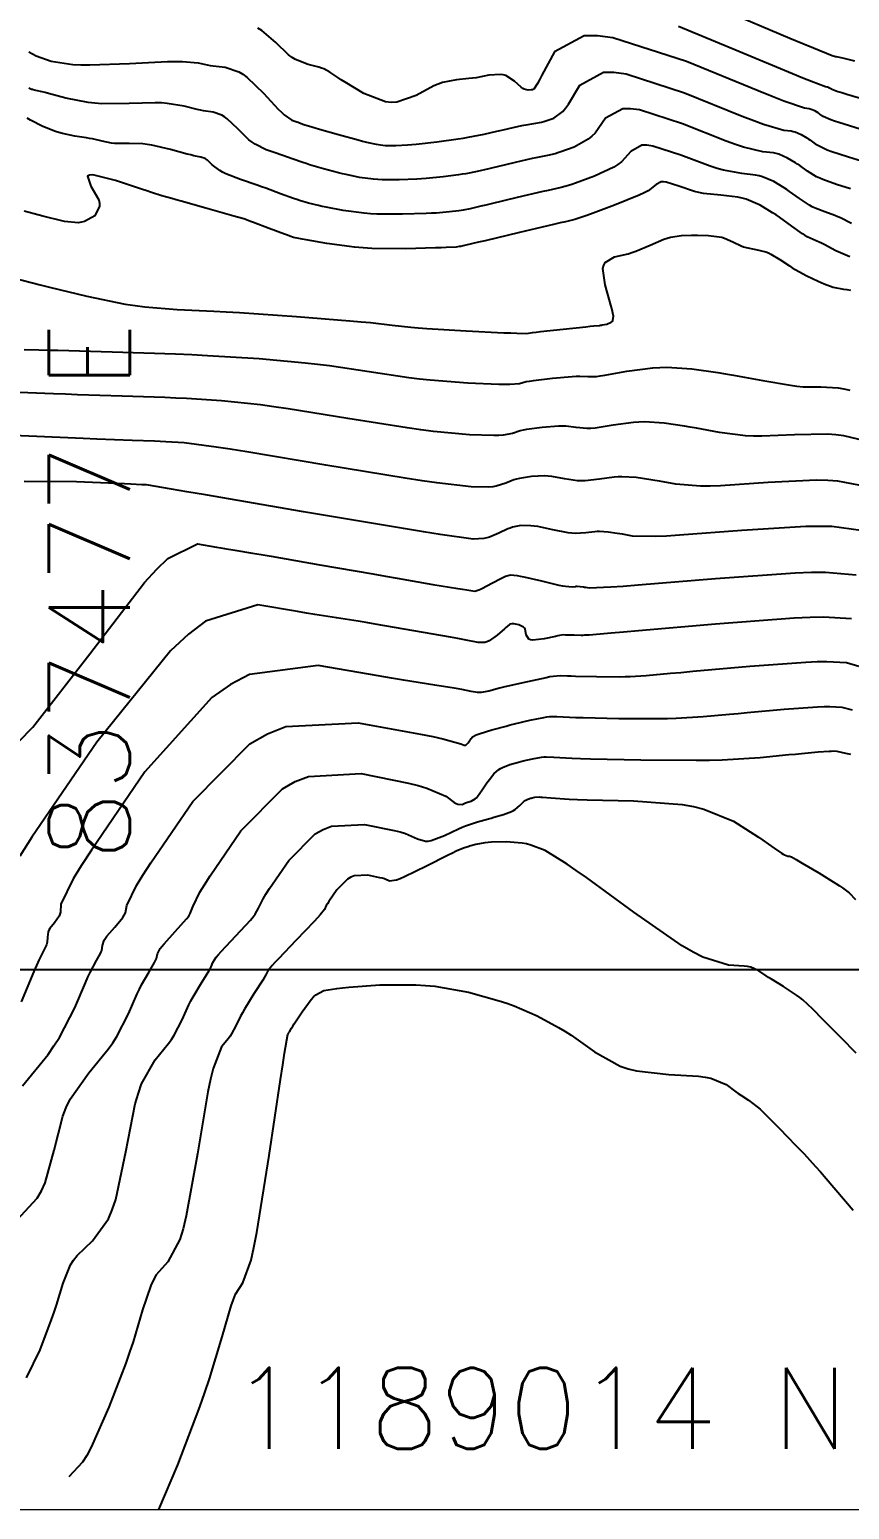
# Model space of a CAD drawing. Header units: metres. Extents: x 837117 to 838477, y 1189012 to 1191015.
# Drawn here: x 837480.3 to 837541.1, y 1189013.9 to 1189123.6 of the extents above; entities that cross this region are included whole.
import ezdxf

# ---------------------------------------------------------------- set-up
doc = ezdxf.new("R2010")
doc.units = ezdxf.units.M
doc.header["$LTSCALE"] = 0.3
doc.layers.add('COORD', color=7, linetype='Continuous', lineweight=20)
for name, color, linetype in [('COTAS 10', 1, 'Continuous'), ('COTAS INT', 252, 'Continuous'), ('MARCO IMP', 130, 'Continuous')]:
    doc.layers.add(name, color=color, linetype=linetype)
doc.styles.get("Standard").update_dxf_attribs({"font": 'simplex.shx'})

msp = doc.modelspace()

# ---------------------------------------------------------------- linework, layer by layer
at = {"layer": 'COORD'}
msp.add_line((837476.514, 1189013.872), (838476.514, 1189013.872), dxfattribs=at)
msp.add_lwpolyline([(837476.514, 1189013.872), (838476.514, 1189013.872), (838476.514, 1191013.872), (837476.514, 1191013.872)], close=True, dxfattribs=at)
at = {"layer": 'COTAS 10'}
for points, elevation in [([(837541.918, 1189116.179), (837540.336, 1189116.666), (837540.014, 1189116.774), (837539.742, 1189116.871), (837539.178, 1189117.125), (837538.94, 1189117.296), (837538.873, 1189117.341), (837538.807, 1189117.384), (837538.563, 1189117.53), (837538.297, 1189117.644), (837538.216, 1189117.667), (837538.132, 1189117.686), (837537.804, 1189117.724), (837536.25, 1189118.264), (837535.394, 1189118.6), (837534.352, 1189119.017), (837529.05, 1189121.195), (837523.59, 1189122.95), (837522.45, 1189123.1), (837521.47, 1189123.104), (837519.271, 1189121.906), (837518.333, 1189120.174), (837518.149, 1189119.841), (837517.997, 1189119.572), (837517.72, 1189119.132), (837517.619, 1189119.106), (837517.578, 1189119.098), (837517.532, 1189119.09), (837517.318, 1189119.058), (837517.008, 1189119.14), (837516.901, 1189119.204), (837516.785, 1189119.287), (837516.291, 1189119.733), (837515.662, 1189120.145), (837515.461, 1189120.205), (837515.248, 1189120.241), (837514.383, 1189120.179), (837513.442, 1189119.996), (837513.182, 1189119.957), (837512.922, 1189119.923), (837511.984, 1189119.842), (837510.958, 1189119.634), (837510.643, 1189119.52), (837510.314, 1189119.382), (837509.014, 1189118.681), (837507.574, 1189118.18), (837507.158, 1189118.168), (837506.733, 1189118.211), (837505.137, 1189118.825), (837503.746, 1189119.657), (837503.451, 1189119.838), (837503.196, 1189119.997), (837502.602, 1189120.395), (837502.15, 1189120.64), (837501.985, 1189120.704), (837501.802, 1189120.765), (837500.997, 1189120.972), (837500.07, 1189121.339), (837499.81, 1189121.503), (837499.55, 1189121.692), (837498.599, 1189122.6), (837497.576, 1189123.489), (837497.271, 1189123.668)], 1620), ([(837478.361, 1189105.358), (837480.461, 1189104.816), (837481.12, 1189104.651), (837481.813, 1189104.479), (837484.594, 1189103.805), (837487.444, 1189103.217), (837488.181, 1189103.1), (837488.894, 1189103.002), (837491.278, 1189102.813), (837493.996, 1189102.696), (837494.92, 1189102.643), (837495.918, 1189102.582), (837500.139, 1189102.29), (837504.09, 1189101.981), (837504.917, 1189101.909), (837505.629, 1189101.844), (837507.238, 1189101.658), (837508.6, 1189101.504), (837509.155, 1189101.459), (837509.788, 1189101.413), (837512.721, 1189101.237), (837515.495, 1189101.095), (837516.029, 1189101.071), (837516.462, 1189101.053), (837517.177, 1189101.041), (837517.627, 1189101.107), (837517.892, 1189101.139), (837518.218, 1189101.176), (837519.905, 1189101.357), (837521.585, 1189101.532), (837521.907, 1189101.565), (837522.166, 1189101.591), (837522.587, 1189101.631), (837522.682, 1189101.644), (837522.736, 1189101.654), (837522.803, 1189101.666), (837523.144, 1189101.732), (837523.474, 1189101.872), (837523.533, 1189101.93), (837523.578, 1189101.997), (837523.624, 1189102.311), (837523.502, 1189102.895), (837523.442, 1189103.132), (837523.37, 1189103.402), (837523.011, 1189104.65), (837522.854, 1189105.855), (837522.909, 1189106.098), (837523.006, 1189106.301), (837523.713, 1189106.71), (837524.715, 1189106.937), (837524.999, 1189107.027), (837525.285, 1189107.127), (837526.343, 1189107.586), (837527.354, 1189108.021), (837527.611, 1189108.107), (837527.857, 1189108.177), (837528.664, 1189108.306), (837529.424, 1189108.323), (837529.642, 1189108.324), (837529.862, 1189108.323), (837530.682, 1189108.303), (837531.469, 1189108.21), (837531.668, 1189108.163), (837531.86, 1189108.107), (837532.485, 1189107.826), (837533.095, 1189107.532), (837533.276, 1189107.467), (837533.463, 1189107.409), (837534.185, 1189107.258), (837534.921, 1189107.081), (837535.117, 1189107.006), (837535.31, 1189106.92), (837535.978, 1189106.516), (837536.676, 1189106.042), (837536.887, 1189105.912), (837537.107, 1189105.782), (837537.964, 1189105.317), (837538.817, 1189104.908), (837539.034, 1189104.813), (837539.242, 1189104.726), (837539.923, 1189104.48), (837540.675, 1189104.318), (837540.928, 1189104.284), (837541.2, 1189104.255)], 1630), ([(837479.553, 1189070.792), (837480.576, 1189071.856), (837484.81, 1189077.28), (837488.868, 1189082.584), (837489.78, 1189083.572), (837490.6, 1189084.352), (837492.798, 1189085.431), (837494.197, 1189085.19), (837494.513, 1189085.137), (837494.798, 1189085.09), (837495.571, 1189084.969), (837496.882, 1189084.756), (837497.507, 1189084.65), (837498.244, 1189084.523), (837501.852, 1189083.897), (837505.785, 1189083.212), (837506.728, 1189083.049), (837507.607, 1189082.897), (837510.253, 1189082.44), (837512.085, 1189082.131), (837512.451, 1189082.071), (837512.755, 1189082.022), (837513.344, 1189081.939), (837513.655, 1189082.023), (837513.785, 1189082.079), (837513.933, 1189082.149), (837514.626, 1189082.522), (837515.331, 1189082.903), (837515.488, 1189082.978), (837515.627, 1189083.04), (837515.99, 1189083.152), (837516.497, 1189083.098), (837516.726, 1189083.054), (837516.995, 1189082.998), (837518.289, 1189082.691), (837519.58, 1189082.388), (837519.847, 1189082.335), (837520.075, 1189082.294), (837520.572, 1189082.256), (837520.809, 1189082.289), (837520.875, 1189082.293), (837520.939, 1189082.294), (837521.17, 1189082.28), (837521.408, 1189082.246), (837521.478, 1189082.234), (837521.55, 1189082.222), (837521.821, 1189082.171), (837523.43, 1189082.245), (837524.346, 1189082.312), (837525.465, 1189082.399), (837531.202, 1189082.88), (837537.1, 1189083.295), (837538.319, 1189083.34), (837539.36, 1189083.355), (837541.625, 1189083.156)], 1640), ([(837480.116, 1189023.627), (837481.126, 1189025.71), (837481.977, 1189027.952), (837482.172, 1189028.502), (837482.348, 1189029.023), (837482.834, 1189030.65), (837483.391, 1189032.001), (837483.612, 1189032.347), (837483.862, 1189032.68), (837485.007, 1189033.785), (837486.198, 1189035.419), (837486.477, 1189036.086), (837486.734, 1189036.847), (837487.481, 1189040.372), (837488.183, 1189043.932), (837488.411, 1189044.716), (837488.654, 1189045.412), (837489.657, 1189047.193), (837490.631, 1189048.384), (837490.857, 1189048.708), (837491.064, 1189049.028), (837491.65, 1189050.162), (837492.152, 1189051.261), (837492.305, 1189051.56), (837492.465, 1189051.856), (837493.092, 1189052.905), (837493.626, 1189053.765), (837493.727, 1189053.942), (837493.808, 1189054.093), (837493.928, 1189054.416), (837494.181, 1189054.81), (837494.345, 1189055.004), (837494.551, 1189055.236), (837495.632, 1189056.384), (837496.712, 1189057.546), (837496.916, 1189057.786), (837497.078, 1189057.992), (837497.323, 1189058.443), (837497.652, 1189059.121), (837497.868, 1189059.469), (837498.138, 1189059.887), (837499.564, 1189061.978), (837501.506, 1189063.936), (837502.102, 1189064.27), (837502.723, 1189064.514), (837505.174, 1189064.644), (837507.368, 1189064.203), (837507.827, 1189064.088), (837508.221, 1189063.974), (837509.106, 1189063.587), (837509.694, 1189063.4), (837509.9, 1189063.413), (837510.125, 1189063.454), (837511.096, 1189063.834), (837512.138, 1189064.33), (837512.409, 1189064.444), (837512.672, 1189064.548), (837513.555, 1189064.839), (837514.356, 1189065.059), (837514.567, 1189065.119), (837514.773, 1189065.177), (837515.477, 1189065.383), (837516.074, 1189065.608), (837516.211, 1189065.678), (837516.338, 1189065.752), (837516.695, 1189066.05), (837516.957, 1189066.318), (837517.023, 1189066.374), (837517.087, 1189066.422), (837517.293, 1189066.529), (837517.487, 1189066.582), (837517.542, 1189066.596), (837517.598, 1189066.61), (837517.808, 1189066.66), (837518.12, 1189066.681), (837518.24, 1189066.677), (837518.375, 1189066.669), (837518.987, 1189066.604), (837520.356, 1189066.514), (837520.969, 1189066.49), (837521.684, 1189066.467), (837525.108, 1189066.386), (837528.733, 1189066.11), (837529.573, 1189065.963), (837530.343, 1189065.785), (837532.535, 1189064.89), (837534.049, 1189063.919), (837534.393, 1189063.693), (837534.703, 1189063.486), (837535.547, 1189062.895), (837536.085, 1189062.518), (837536.202, 1189062.447), (837536.305, 1189062.389), (837536.562, 1189062.297), (837536.706, 1189062.289), (837536.738, 1189062.285), (837536.766, 1189062.279), (837536.84, 1189062.248), (837537.179, 1189062.04), (837537.375, 1189061.923), (837537.615, 1189061.779), (837538.851, 1189061.046), (837540.125, 1189060.271), (837540.388, 1189060.102), (837540.613, 1189059.952), (837541.105, 1189059.573), (837541.583, 1189059.091)], 1650)]:
    msp.add_lwpolyline(points, dxfattribs=dict(at, elevation=elevation))
at = {"layer": 'COTAS INT'}
for points, elevation in [([(837541.529, 1189121.215), (837540.73, 1189121.414), (837540.279, 1189121.509), (837540.177, 1189121.532), (837540.085, 1189121.553), (837539.834, 1189121.617), (837538.472, 1189122.172), (837537.679, 1189122.503), (837536.707, 1189122.91), (837531.693, 1189125.023)], 1616), ([(837528.459, 1189123.816), (837532.917, 1189121.959), (837536.911, 1189120.307), (837537.681, 1189119.992), (837538.307, 1189119.738), (837539.356, 1189119.332), (837539.452, 1189119.321), (837539.477, 1189119.316), (837539.5, 1189119.309), (837539.578, 1189119.276), (837539.65, 1189119.233), (837539.67, 1189119.22), (837539.689, 1189119.207), (837539.759, 1189119.157), (837540.266, 1189118.982), (837540.561, 1189118.89), (837540.923, 1189118.78), (837542.79, 1189118.224)], 1618), ([(837480.303, 1189121.903), (837480.564, 1189121.753), (837480.838, 1189121.614), (837481.935, 1189121.208), (837483.543, 1189120.983), (837484.14, 1189120.958), (837484.803, 1189120.949), (837487.744, 1189121.051), (837490.576, 1189121.184), (837491.169, 1189121.194), (837491.68, 1189121.194), (837492.835, 1189121.097), (837493.518, 1189120.945), (837493.73, 1189120.909), (837493.952, 1189120.876), (837494.838, 1189120.78), (837495.853, 1189120.436), (837496.155, 1189120.248), (837496.468, 1189120.018), (837497.676, 1189118.85), (837498.773, 1189117.673), (837499.015, 1189117.437), (837499.231, 1189117.24), (837499.789, 1189116.854), (837500.16, 1189116.726), (837500.258, 1189116.692), (837500.354, 1189116.658), (837500.684, 1189116.537), (837501.271, 1189116.349), (837501.529, 1189116.272), (837501.829, 1189116.185), (837503.255, 1189115.779), (837504.713, 1189115.378), (837505.032, 1189115.294), (837505.314, 1189115.222), (837506.03, 1189115.058), (837506.544, 1189114.99), (837506.699, 1189114.978), (837506.86, 1189114.97), (837507.488, 1189114.965), (837508.358, 1189115.017), (837508.672, 1189115.045), (837509.017, 1189115.078), (837510.526, 1189115.244), (837512.108, 1189115.454), (837512.499, 1189115.514), (837512.869, 1189115.575), (837514.037, 1189115.805), (837514.997, 1189116.025), (837515.236, 1189116.081), (837515.464, 1189116.134), (837516.192, 1189116.305), (837516.827, 1189116.445), (837516.996, 1189116.478), (837517.163, 1189116.509), (837517.74, 1189116.602), (837518.307, 1189116.708), (837518.467, 1189116.747), (837518.628, 1189116.791), (837519.22, 1189116.986), (837519.881, 1189117.5), (837520.085, 1189117.744), (837520.299, 1189118.034), (837521.15, 1189119.447), (837522.894, 1189120.397), (837523.671, 1189120.394), (837524.576, 1189120.275), (837528.905, 1189118.883), (837533.172, 1189117.154), (837534.037, 1189116.822), (837534.765, 1189116.554), (837536.253, 1189116.116), (837536.812, 1189116.051), (837536.955, 1189116.018), (837537.093, 1189115.979), (837537.547, 1189115.785), (837537.963, 1189115.535), (837538.077, 1189115.461), (837538.191, 1189115.385), (837538.597, 1189115.093), (837539.217, 1189114.76), (837539.466, 1189114.658), (837539.748, 1189114.552), (837541.045, 1189114.134), (837542.352, 1189113.726)], 1622), ([(837541.197, 1189111.754), (837540.173, 1189112.088), (837539.161, 1189112.438), (837538.919, 1189112.542), (837538.693, 1189112.649), (837538.016, 1189113.061), (837537.442, 1189113.475), (837537.281, 1189113.582), (837537.12, 1189113.687), (837536.531, 1189114.04), (837535.889, 1189114.315), (837535.694, 1189114.37), (837535.492, 1189114.416), (837534.701, 1189114.507), (837533.279, 1189114.843), (837532.68, 1189115.044), (837531.991, 1189115.291), (837528.76, 1189116.572), (837525.561, 1189117.6), (837524.893, 1189117.688), (837524.319, 1189117.69), (837523.03, 1189116.988), (837522.266, 1189115.893), (837522.022, 1189115.648), (837521.765, 1189115.427), (837520.72, 1189114.84), (837519.727, 1189114.488), (837519.502, 1189114.416), (837519.299, 1189114.355), (837518.75, 1189114.227), (837518.133, 1189114.113), (837517.889, 1189114.061), (837517.612, 1189114), (837516.346, 1189113.707), (837515.015, 1189113.392), (837514.697, 1189113.318), (837514.401, 1189113.249), (837513.517, 1189113.044), (837512.682, 1189112.88), (837512.416, 1189112.836), (837512.137, 1189112.793), (837511.005, 1189112.643), (837509.758, 1189112.52), (837509.405, 1189112.493), (837509.049, 1189112.471), (837507.737, 1189112.417), (837506.479, 1189112.426), (837506.156, 1189112.443), (837505.845, 1189112.467), (837504.815, 1189112.603), (837503.823, 1189112.808), (837503.536, 1189112.874), (837503.244, 1189112.945), (837502.144, 1189113.236), (837501.098, 1189113.542), (837500.839, 1189113.622), (837500.594, 1189113.701), (837499.822, 1189113.968), (837499.11, 1189114.227), (837498.902, 1189114.301), (837498.691, 1189114.376), (837497.891, 1189114.651), (837497.064, 1189115.059), (837496.836, 1189115.217), (837496.607, 1189115.394), (837495.783, 1189116.195), (837495, 1189116.952), (837494.798, 1189117.101), (837494.602, 1189117.223), (837493.945, 1189117.445), (837493.242, 1189117.543), (837493.017, 1189117.587), (837492.78, 1189117.638), (837491.811, 1189117.882), (837490.544, 1189118.091), (837490.118, 1189118.12), (837489.659, 1189118.136), (837487.732, 1189118.087), (837485.709, 1189118.065), (837485.191, 1189118.098), (837484.691, 1189118.148), (837483.034, 1189118.469), (837481.756, 1189118.821), (837481.495, 1189118.891), (837481.274, 1189118.948), (837480.81, 1189119.053), (837480.607, 1189119.093), (837480.551, 1189119.109), (837480.495, 1189119.127), (837480.293, 1189119.21)], 1624), ([(837541.267, 1189109.189), (837540.469, 1189109.597), (837540.255, 1189109.693), (837540.043, 1189109.782), (837539.301, 1189110.043), (837538.574, 1189110.324), (837538.372, 1189110.426), (837538.169, 1189110.538), (837537.435, 1189111.029), (837536.693, 1189111.564), (837536.485, 1189111.703), (837536.276, 1189111.838), (837535.515, 1189112.295), (837534.685, 1189112.65), (837534.434, 1189112.721), (837534.172, 1189112.781), (837533.15, 1189112.899), (837531.794, 1189113.133), (837531.323, 1189113.265), (837530.811, 1189113.428), (837528.615, 1189114.26), (837526.547, 1189114.925), (837526.114, 1189114.982), (837525.743, 1189114.984), (837524.91, 1189114.53), (837524.232, 1189113.753), (837523.959, 1189113.551), (837523.649, 1189113.355), (837522.219, 1189112.694), (837520.825, 1189112.185), (837520.537, 1189112.085), (837520.292, 1189112.002), (837519.759, 1189111.852), (837519.104, 1189111.717), (837518.781, 1189111.644), (837518.397, 1189111.556), (837516.5, 1189111.11), (837514.565, 1189110.651), (837514.158, 1189110.555), (837513.806, 1189110.472), (837512.997, 1189110.283), (837512.494, 1189110.184), (837512.334, 1189110.157), (837512.166, 1189110.131), (837511.484, 1189110.041), (837510.498, 1189109.962), (837510.138, 1189109.942), (837509.74, 1189109.924), (837507.987, 1189109.869), (837506.097, 1189109.883), (837505.613, 1189109.909), (837505.146, 1189109.944), (837503.599, 1189110.148), (837502.332, 1189110.394), (837502.04, 1189110.454), (837501.775, 1189110.512), (837501.033, 1189110.693), (837500.367, 1189110.899), (837500.149, 1189110.972), (837499.917, 1189111.052), (837498.96, 1189111.398), (837497.865, 1189111.797), (837497.547, 1189111.91), (837497.222, 1189112.025), (837495.994, 1189112.448), (837494.897, 1189112.878), (837494.656, 1189112.997), (837494.441, 1189113.115), (837493.89, 1189113.54), (837493.533, 1189113.886), (837493.44, 1189113.954), (837493.351, 1189114.009), (837493.051, 1189114.111), (837492.532, 1189114.21), (837492.305, 1189114.265), (837492.041, 1189114.331), (837490.786, 1189114.667), (837489.408, 1189114.988), (837489.067, 1189115.045), (837488.743, 1189115.087), (837487.719, 1189115.123), (837486.859, 1189115.114), (837486.639, 1189115.128), (837486.426, 1189115.149), (837485.721, 1189115.286), (837485.013, 1189115.457), (837484.799, 1189115.499), (837484.576, 1189115.54), (837483.702, 1189115.672), (837482.776, 1189115.854), (837482.519, 1189115.927), (837482.263, 1189116.009), (837481.338, 1189116.387), (837480.415, 1189116.853), (837480.159, 1189116.991)], 1626), ([(837541.156, 1189106.705), (837540.123, 1189107.162), (837539.256, 1189107.629), (837539.063, 1189107.727), (837538.889, 1189107.811), (837538.428, 1189107.998), (837537.986, 1189108.21), (837537.824, 1189108.31), (837537.645, 1189108.427), (837536.854, 1189108.998), (837535.944, 1189109.653), (837535.689, 1189109.823), (837535.433, 1189109.989), (837534.499, 1189110.549), (837533.482, 1189110.985), (837533.173, 1189111.072), (837532.853, 1189111.145), (837531.598, 1189111.29), (837530.309, 1189111.422), (837529.966, 1189111.487), (837529.63, 1189111.565), (837528.47, 1189111.949), (837527.532, 1189112.25), (837527.336, 1189112.276), (837527.168, 1189112.277), (837526.79, 1189112.071), (837526.199, 1189111.613), (837525.896, 1189111.454), (837525.533, 1189111.282), (837523.719, 1189110.547), (837521.924, 1189109.882), (837521.573, 1189109.754), (837521.284, 1189109.65), (837520.769, 1189109.477), (837520.074, 1189109.32), (837519.673, 1189109.227), (837519.182, 1189109.111), (837516.654, 1189108.512), (837514.116, 1189107.91), (837513.618, 1189107.792), (837513.21, 1189107.695), (837512.478, 1189107.522), (837512.307, 1189107.488), (837512.252, 1189107.479), (837512.195, 1189107.47), (837511.963, 1189107.44), (837511.239, 1189107.403), (837510.871, 1189107.391), (837510.431, 1189107.378), (837508.236, 1189107.321), (837505.716, 1189107.34), (837505.07, 1189107.374), (837504.446, 1189107.421), (837502.383, 1189107.694), (837500.84, 1189107.98), (837500.545, 1189108.035), (837500.306, 1189108.079), (837499.922, 1189108.151), (837499.636, 1189108.257), (837499.459, 1189108.322), (837499.24, 1189108.404), (837498.097, 1189108.828), (837496.947, 1189109.256), (837496.723, 1189109.339), (837496.541, 1189109.407), (837496.223, 1189109.524), (837495.76, 1189109.658), (837495.486, 1189109.736), (837495.149, 1189109.833), (837493.404, 1189110.331), (837491.593, 1189110.846), (837491.214, 1189110.953), (837490.889, 1189111.044), (837490.157, 1189111.247), (837489.395, 1189111.484), (837489.05, 1189111.597), (837488.647, 1189111.731), (837486.711, 1189112.384), (837485.023, 1189112.799), (837484.778, 1189112.781), (837484.629, 1189112.707), (837484.892, 1189111.96), (837485.477, 1189110.942), (837485.53, 1189110.696), (837485.537, 1189110.466), (837485.172, 1189109.767), (837484.42, 1189109.338), (837484.184, 1189109.279), (837483.936, 1189109.244), (837482.938, 1189109.335), (837481.318, 1189109.742), (837480.677, 1189109.907), (837479.953, 1189110.096)], 1628), ([(837479.955, 1189099.858), (837481.035, 1189099.826), (837481.669, 1189099.809), (837482.448, 1189099.787), (837486.471, 1189099.678), (837491.164, 1189099.518), (837492.366, 1189099.465), (837493.525, 1189099.408), (837497.357, 1189099.169), (837500.783, 1189098.86), (837501.686, 1189098.759), (837502.569, 1189098.65), (837508.464, 1189097.772), (837509.252, 1189097.678), (837510.037, 1189097.594), (837512.845, 1189097.377), (837515.127, 1189097.281), (837515.58, 1189097.272), (837515.956, 1189097.272), (837516.666, 1189097.337), (837517.168, 1189097.466), (837517.411, 1189097.507), (837517.7, 1189097.549), (837519.122, 1189097.716), (837520.567, 1189097.845), (837520.871, 1189097.863), (837521.132, 1189097.872), (837521.727, 1189097.843), (837522.366, 1189097.853), (837522.655, 1189097.888), (837522.993, 1189097.937), (837524.618, 1189098.23), (837526.54, 1189098.494), (837527.066, 1189098.524), (837527.589, 1189098.536), (837529.452, 1189098.423), (837531.38, 1189098.146), (837531.944, 1189098.053), (837532.52, 1189097.954), (837534.71, 1189097.541), (837536.752, 1189097.193), (837537.236, 1189097.134), (837537.684, 1189097.092), (837539.006, 1189097.079), (837540.289, 1189097.008), (837540.713, 1189096.93), (837541.166, 1189096.826)], 1632), ([(837542.694, 1189092.97), (837540.715, 1189093.459), (837540.115, 1189093.532), (837539.492, 1189093.58), (837537.055, 1189093.529), (837534.629, 1189093.419), (837534.013, 1189093.429), (837533.422, 1189093.456), (837531.488, 1189093.699), (837529.777, 1189094.021), (837529.327, 1189094.099), (837528.887, 1189094.171), (837527.381, 1189094.387), (837525.926, 1189094.475), (837525.518, 1189094.466), (837525.108, 1189094.443), (837523.606, 1189094.237), (837522.264, 1189094.026), (837521.953, 1189094), (837521.67, 1189093.987), (837520.868, 1189094.055), (837520.098, 1189094.154), (837519.835, 1189094.16), (837519.55, 1189094.158), (837518.339, 1189094.075), (837517.182, 1189093.921), (837516.93, 1189093.874), (837516.708, 1189093.826), (837516.156, 1189093.633), (837515.45, 1189093.491), (837515.132, 1189093.474), (837514.759, 1189093.466), (837512.97, 1189093.518), (837510.285, 1189093.775), (837509.349, 1189093.896), (837508.328, 1189094.04), (837503.945, 1189094.742), (837499.509, 1189095.456), (837498.455, 1189095.608), (837497.477, 1189095.739), (837494.576, 1189096.048), (837491.982, 1189096.21), (837491.198, 1189096.248), (837490.384, 1189096.284), (837487.208, 1189096.393), (837483.896, 1189096.494), (837482.998, 1189096.526), (837482.108, 1189096.559), (837478.961, 1189096.693)], 1634), ([(837542.338, 1189089.699), (837540.263, 1189090.091), (837539.516, 1189090.135), (837538.694, 1189090.152), (837535.104, 1189089.98), (837531.574, 1189089.746), (837530.791, 1189089.723), (837530.091, 1189089.719), (837528.265, 1189089.856), (837527.035, 1189090.088), (837526.711, 1189090.144), (837526.394, 1189090.196), (837525.311, 1189090.351), (837524.264, 1189090.415), (837523.97, 1189090.408), (837523.675, 1189090.391), (837522.595, 1189090.243), (837521.534, 1189090.116), (837521.251, 1189090.111), (837520.973, 1189090.121), (837520.008, 1189090.267), (837519.064, 1189090.435), (837518.799, 1189090.458), (837518.532, 1189090.471), (837517.556, 1189090.434), (837516.664, 1189090.294), (837516.449, 1189090.242), (837516.249, 1189090.185), (837515.646, 1189089.93), (837514.945, 1189089.711), (837514.683, 1189089.675), (837514.391, 1189089.652), (837513.095, 1189089.658), (837510.534, 1189089.956), (837509.445, 1189090.115), (837508.192, 1189090.308), (837502.298, 1189091.284), (837496.449, 1189092.262), (837495.224, 1189092.457), (837494.171, 1189092.619), (837491.795, 1189092.927), (837490.439, 1189093.012), (837490.029, 1189093.032), (837489.604, 1189093.051), (837487.944, 1189093.107), (837485.344, 1189093.201), (837484.327, 1189093.243), (837483.181, 1189093.292), (837477.967, 1189093.529)], 1636), ([(837541.982, 1189086.428), (837539.811, 1189086.723), (837538.918, 1189086.738), (837537.897, 1189086.723), (837533.153, 1189086.43), (837528.519, 1189086.073), (837527.568, 1189086.018), (837526.761, 1189085.982), (837525.043, 1189086.014), (837524.292, 1189086.155), (837524.095, 1189086.189), (837523.901, 1189086.221), (837523.24, 1189086.316), (837522.602, 1189086.354), (837522.422, 1189086.35), (837522.242, 1189086.34), (837521.583, 1189086.25), (837520.805, 1189086.205), (837520.549, 1189086.223), (837520.277, 1189086.254), (837519.148, 1189086.479), (837518.029, 1189086.716), (837517.762, 1189086.756), (837517.514, 1189086.784), (837516.773, 1189086.793), (837516.145, 1189086.667), (837515.969, 1189086.61), (837515.79, 1189086.544), (837515.136, 1189086.226), (837514.439, 1189085.93), (837514.234, 1189085.877), (837514.023, 1189085.837), (837513.219, 1189085.799), (837510.782, 1189086.137), (837509.542, 1189086.334), (837508.057, 1189086.576), (837500.651, 1189087.826), (837493.388, 1189089.068), (837491.993, 1189089.306), (837490.865, 1189089.498), (837489.014, 1189089.806), (837488.897, 1189089.814), (837488.861, 1189089.816), (837488.824, 1189089.817), (837488.68, 1189089.822), (837487.844, 1189089.859), (837487.371, 1189089.88), (837486.793, 1189089.907), (837483.832, 1189090.044), (837479.953, 1189090.054)], 1638), ([(837541.269, 1189079.885), (837539.207, 1189080.013), (837538.209, 1189079.985), (837537.025, 1189079.929), (837531.203, 1189079.5), (837525.489, 1189079.004), (837524.373, 1189078.907), (837523.458, 1189078.828), (837521.837, 1189078.685), (837521.48, 1189078.663), (837521.363, 1189078.66), (837521.237, 1189078.658), (837520.718, 1189078.661), (837520.246, 1189078.671), (837520.149, 1189078.674), (837520.068, 1189078.677), (837519.901, 1189078.686), (837519.641, 1189078.647), (837519.502, 1189078.62), (837519.334, 1189078.584), (837518.484, 1189078.397), (837517.65, 1189078.301), (837517.491, 1189078.324), (837517.364, 1189078.368), (837517.166, 1189078.708), (837517.086, 1189079.113), (837517.032, 1189079.199), (837516.965, 1189079.274), (837516.609, 1189079.447), (837516.236, 1189079.513), (837516.158, 1189079.519), (837516.09, 1189079.519), (837515.938, 1189079.479), (837515.747, 1189079.309), (837515.655, 1189079.229), (837515.547, 1189079.135), (837515.015, 1189078.672), (837514.408, 1189078.248), (837514.252, 1189078.178), (837514.1, 1189078.128), (837513.597, 1189078.119), (837512.579, 1189078.33), (837512.103, 1189078.419), (837511.543, 1189078.522), (837508.822, 1189079.005), (837505.956, 1189079.498), (837505.306, 1189079.606), (837504.717, 1189079.703), (837503.109, 1189079.952), (837501.481, 1189080.205), (837500.881, 1189080.304), (837500.216, 1189080.416), (837497.272, 1189080.924), (837493.391, 1189079.72), (837492.134, 1189078.752), (837490.8, 1189077.51), (837485.324, 1189070.732), (837480.523, 1189063.692), (837479.614, 1189062.284)], 1642), ([(837541.826, 1189076.355), (837540.913, 1189076.613), (837539.444, 1189076.705), (837538.732, 1189076.685), (837537.888, 1189076.645), (837533.74, 1189076.339), (837529.513, 1189075.971), (837528.62, 1189075.892), (837527.848, 1189075.824), (837526.059, 1189075.66), (837524.881, 1189075.589), (837524.495, 1189075.578), (837524.082, 1189075.572), (837522.37, 1189075.582), (837520.81, 1189075.616), (837520.493, 1189075.625), (837520.225, 1189075.634), (837519.672, 1189075.666), (837519.162, 1189075.616), (837518.922, 1189075.574), (837518.638, 1189075.52), (837517.256, 1189075.222), (837515.804, 1189074.886), (837515.477, 1189074.808), (837515.183, 1189074.735), (837514.389, 1189074.527), (837513.833, 1189074.419), (837513.688, 1189074.411), (837513.547, 1189074.412), (837513.073, 1189074.492), (837512.39, 1189074.651), (837512.119, 1189074.701), (837511.811, 1189074.754), (837510.401, 1189074.97), (837508.074, 1189075.334), (837507.188, 1189075.48), (837506.197, 1189075.647), (837501.745, 1189076.416), (837496.648, 1189075.756), (837495.251, 1189075.022), (837493.859, 1189074.049), (837488.884, 1189068.544), (837484.927, 1189062.741), (837484.177, 1189061.58), (837483.578, 1189060.614), (837482.666, 1189058.733), (837482.633, 1189058.147), (837482.588, 1189057.996), (837482.529, 1189057.85), (837482.186, 1189057.362), (837481.837, 1189056.921), (837481.773, 1189056.804), (837481.724, 1189056.689), (837481.664, 1189056.293), (837481.648, 1189055.921), (837481.626, 1189055.82), (837481.596, 1189055.721), (837481.427, 1189055.374), (837481.032, 1189054.574), (837480.86, 1189054.189), (837480.662, 1189053.733), (837479.721, 1189051.497)], 1644), ([(837479.819, 1189045.277), (837481.715, 1189047.594), (837482.154, 1189048.223), (837482.556, 1189048.847), (837483.697, 1189051.052), (837484.492, 1189052.909), (837484.675, 1189053.312), (837484.843, 1189053.668), (837485.315, 1189054.551), (837485.606, 1189055.069), (837485.66, 1189055.194), (837485.701, 1189055.311), (837485.752, 1189055.668), (837485.876, 1189056.063), (837485.964, 1189056.204), (837486.075, 1189056.359), (837486.668, 1189057.036), (837487.256, 1189057.749), (837487.364, 1189057.926), (837487.448, 1189058.096), (837487.551, 1189058.637), (837488.269, 1189060.116), (837488.741, 1189060.877), (837489.33, 1189061.79), (837492.444, 1189066.355), (837496.685, 1189070.63), (837497.986, 1189071.359), (837499.342, 1189071.892), (837504.694, 1189072.176), (837509.338, 1189071.33), (837510.247, 1189071.151), (837510.993, 1189070.995), (837512.324, 1189070.629), (837512.568, 1189070.51), (837512.629, 1189070.509), (837512.686, 1189070.522), (837512.866, 1189070.688), (837513.012, 1189070.914), (837513.047, 1189070.965), (837513.079, 1189071.012), (837513.179, 1189071.141), (837513.45, 1189071.277), (837513.591, 1189071.329), (837513.761, 1189071.387), (837514.61, 1189071.646), (837515.674, 1189071.938), (837515.979, 1189072.017), (837516.288, 1189072.095), (837517.44, 1189072.368), (837518.465, 1189072.573), (837518.694, 1189072.608), (837518.9, 1189072.633), (837519.444, 1189072.645), (837520.382, 1189072.592), (837520.836, 1189072.577), (837521.375, 1189072.561), (837524.022, 1189072.503), (837526.926, 1189072.486), (837527.627, 1189072.497), (837528.283, 1189072.515), (837530.28, 1189072.636), (837532.237, 1189072.82), (837532.868, 1189072.877), (837533.538, 1189072.937), (837536.276, 1189073.178), (837538.752, 1189073.361), (837539.255, 1189073.384), (837539.68, 1189073.396), (837540.557, 1189073.342), (837541.336, 1189073.142)], 1646), ([(837479.429, 1189035.342), (837480.912, 1189036.952), (837481.229, 1189037.492), (837481.506, 1189038.073), (837482.166, 1189040.51), (837482.801, 1189043.032), (837483.061, 1189043.667), (837483.359, 1189044.274), (837484.738, 1189046.235), (837486.173, 1189047.989), (837486.506, 1189048.465), (837486.81, 1189048.937), (837487.674, 1189050.607), (837488.322, 1189052.085), (837488.49, 1189052.436), (837488.654, 1189052.762), (837489.204, 1189053.728), (837489.616, 1189054.417), (837489.693, 1189054.568), (837489.754, 1189054.702), (837489.84, 1189055.042), (837490.029, 1189055.436), (837490.155, 1189055.604), (837490.313, 1189055.798), (837491.15, 1189056.71), (837491.984, 1189057.647), (837492.14, 1189057.856), (837492.263, 1189058.044), (837492.437, 1189058.54), (837492.961, 1189059.618), (837493.304, 1189060.173), (837493.734, 1189060.839), (837496.004, 1189064.167), (837499.096, 1189067.283), (837500.044, 1189067.815), (837501.032, 1189068.203), (837504.934, 1189068.41), (837508.426, 1189067.709), (837509.156, 1189067.524), (837509.784, 1189067.344), (837511.193, 1189066.728), (837511.831, 1189066.277), (837511.972, 1189066.201), (837512.098, 1189066.146), (837512.424, 1189066.124), (837512.662, 1189066.233), (837512.733, 1189066.26), (837512.805, 1189066.287), (837513.08, 1189066.372), (837513.381, 1189066.546), (837513.469, 1189066.628), (837513.558, 1189066.725), (837513.899, 1189067.197), (837514.246, 1189067.727), (837514.34, 1189067.859), (837514.433, 1189067.986), (837514.76, 1189068.393), (837515.138, 1189068.723), (837515.263, 1189068.801), (837515.396, 1189068.873), (837515.952, 1189069.087), (837516.581, 1189069.26), (837516.761, 1189069.306), (837516.943, 1189069.352), (837517.624, 1189069.514), (837518.292, 1189069.627), (837518.467, 1189069.643), (837518.637, 1189069.651), (837519.215, 1189069.624), (837520.539, 1189069.55), (837521.18, 1189069.528), (837521.94, 1189069.506), (837525.673, 1189069.423), (837529.77, 1189069.4), (837530.759, 1189069.416), (837531.685, 1189069.441), (837534.502, 1189069.612), (837536.627, 1189069.816), (837537.116, 1189069.862), (837537.562, 1189069.904), (837538.813, 1189070.017), (837539.615, 1189070.076), (837539.779, 1189070.084), (837539.917, 1189070.088), (837540.201, 1189070.07), (837540.846, 1189069.93), (837541.211, 1189069.856)], 1648), ([(837541.616, 1189047.689), (837540.523, 1189048.825), (837539.612, 1189049.728), (837539.38, 1189049.961), (837539.156, 1189050.187), (837538.423, 1189050.943), (837537.678, 1189051.631), (837537.447, 1189051.815), (837537.206, 1189051.996), (837536.247, 1189052.623), (837535.34, 1189053.174), (837535.132, 1189053.306), (837534.942, 1189053.429), (837534.409, 1189053.802), (837533.811, 1189054.056), (837533.58, 1189054.104), (837533.321, 1189054.143), (837532.148, 1189054.204), (837530.249, 1189054.806), (837529.531, 1189055.186), (837528.731, 1189055.657), (837525.147, 1189058.131), (837521.629, 1189060.704), (837520.869, 1189061.238), (837520.202, 1189061.696), (837518.568, 1189062.708), (837517.501, 1189063.118), (837517.192, 1189063.197), (837516.876, 1189063.26), (837515.686, 1189063.364), (837514.591, 1189063.336), (837514.335, 1189063.316), (837514.101, 1189063.292), (837513.426, 1189063.163), (837512.956, 1189063.024), (837512.851, 1189062.993), (837512.756, 1189062.966), (837512.504, 1189062.894), (837511.974, 1189062.657), (837511.704, 1189062.525), (837511.38, 1189062.364), (837509.767, 1189061.543), (837508.152, 1189060.761), (837507.827, 1189060.624), (837507.556, 1189060.523), (837507.02, 1189060.447), (837506.658, 1189060.605), (837506.497, 1189060.651), (837506.31, 1189060.698), (837505.414, 1189060.878), (837504.413, 1189060.825), (837504.16, 1189060.726), (837503.917, 1189060.589), (837503.124, 1189059.79), (837502.541, 1189058.936), (837502.431, 1189058.766), (837502.343, 1189058.623), (837502.209, 1189058.347), (837501.894, 1189057.94), (837501.691, 1189057.716), (837501.439, 1189057.444), (837500.114, 1189056.058), (837498.789, 1189054.675), (837498.536, 1189054.404), (837498.333, 1189054.183), (837498.016, 1189053.791), (837497.861, 1189053.484), (837497.761, 1189053.316), (837497.636, 1189053.113), (837496.981, 1189052.082), (837496.276, 1189050.95), (837496.12, 1189050.683), (837495.982, 1189050.437), (837495.626, 1189049.716), (837495.317, 1189049.119), (837495.208, 1189048.95), (837495.089, 1189048.779), (837494.576, 1189048.152), (837493.95, 1189046.55), (837493.761, 1189045.765), (837493.565, 1189044.833), (837492.797, 1189040.234), (837491.963, 1189035.621), (837491.724, 1189034.681), (837491.483, 1189033.885), (837490.585, 1189032.228), (837489.74, 1189031.251), (837489.533, 1189030.885), (837489.337, 1189030.477), (837488.725, 1189028.659), (837488.015, 1189026.282), (837487.758, 1189025.522), (837487.474, 1189024.717), (837486.23, 1189021.443), (837484.914, 1189018.484), (837484.584, 1189017.878), (837484.27, 1189017.365), (837483.263, 1189016.283)], 1652), ([(837489.936, 1189013.872), (837491.334, 1189017.176), (837492.97, 1189021.483), (837493.344, 1189022.541), (837493.682, 1189023.541), (837494.616, 1189026.669), (837495.283, 1189028.954), (837495.454, 1189029.423), (837495.619, 1189029.822), (837496.163, 1189030.671), (837496.768, 1189032.352), (837496.972, 1189033.275), (837497.191, 1189034.396), (837498.112, 1189040.096), (837498.946, 1189045.733), (837499.111, 1189046.814), (837499.246, 1189047.688), (837499.494, 1189049.11), (837499.547, 1189049.175), (837499.56, 1189049.192), (837499.571, 1189049.21), (837499.603, 1189049.271), (837499.762, 1189049.536), (837499.854, 1189049.681), (837499.967, 1189049.858), (837500.545, 1189050.757), (837501.225, 1189051.672), (837501.402, 1189051.858), (837501.573, 1189052.016), (837502.152, 1189052.346), (837503.122, 1189052.493), (837503.541, 1189052.535), (837504.024, 1189052.579), (837506.313, 1189052.743), (837508.973, 1189052.763), (837509.691, 1189052.715), (837510.4, 1189052.645), (837512.895, 1189052.2), (837515.16, 1189051.572), (837515.725, 1189051.386), (837516.263, 1189051.196), (837517.98, 1189050.465), (837519.567, 1189049.591), (837520.023, 1189049.311), (837520.485, 1189049.013), (837522.214, 1189047.8), (837524.141, 1189046.736), (837524.728, 1189046.533), (837525.338, 1189046.37), (837527.735, 1189046.111), (837529.936, 1189045.996), (837530.423, 1189045.923), (837530.856, 1189045.833), (837531.978, 1189045.357), (837532.704, 1189044.819), (837532.889, 1189044.69), (837533.066, 1189044.568), (837533.643, 1189044.2), (837534.287, 1189043.72), (837534.506, 1189043.528), (837534.742, 1189043.311), (837535.741, 1189042.312), (837536.729, 1189041.283), (837536.959, 1189041.046), (837537.17, 1189040.83), (837537.772, 1189040.225), (837538.62, 1189039.301), (837538.986, 1189038.884), (837539.409, 1189038.398), (837541.409, 1189036.061)], 1654)]:
    msp.add_lwpolyline(points, dxfattribs=dict(at, elevation=elevation))
at = {"layer": 'MARCO IMP'}
msp.add_lwpolyline([(837116.514, 1189053.872), (837116.514, 1191013.872), (838476.514, 1191013.872), (838476.514, 1189053.872), (837116.514, 1189053.872)], dxfattribs=at)

# ---------------------------------------------------------------- texts
at = {"layer": 'COORD'}
msp.add_text('837477 E', height=6, rotation=90, dxfattribs=at).set_placement((837487.78, 1189061.956))
msp.add_text('1189014 N', height=6, dxfattribs=at).set_placement((837495.28, 1189018.372))

doc.saveas('drawing.dxf')
